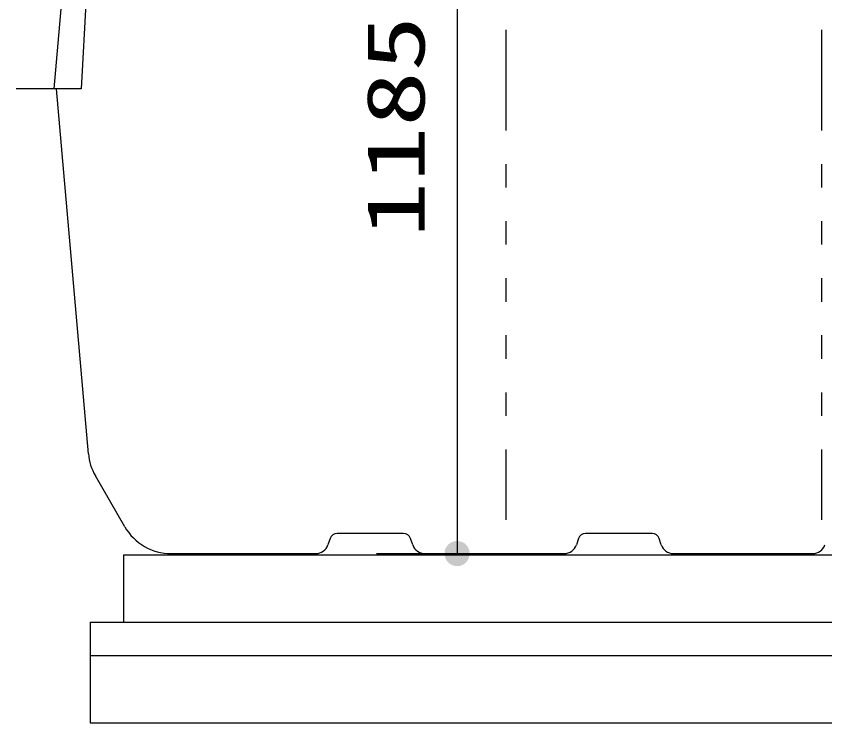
# Model space of a CAD drawing. Units: millimetres, scale not verified. Extents: x -9484 to 7834, y -6381 to 5697.
# Drawn here: x -6220 to -5016, y -3684 to -2632 of the extents above; entities that cross this region are included whole.
import ezdxf
from ezdxf.enums import TextEntityAlignment as Align

# ---------------------------------------------------------------- set-up
doc = ezdxf.new("R2010")
doc.units = ezdxf.units.MM
doc.header["$LTSCALE"] = 30
for name, color, linetype, lineweight in [('0-1_KIKI', 3, 'Continuous', 25), ('0-2_SEISAKU', 2, 'Continuous', 25), ('0-3_A-PIPE', 2, 'Continuous', 25), ('0-5_MOJI', 7, 'Continuous', 25)]:
    doc.layers.add(name, color=color, linetype=linetype, lineweight=lineweight)
doc.styles.add('ＭＳ ゴシック', font='')
doc.styles.get('ＭＳ ゴシック').set_extended_font_data('MS Gothic')

msp = doc.modelspace()

# ---------------------------------------------------------------- linework, layer by layer
at = {"layer": '0-1_KIKI'}
for p, q in [((-6085.02, -2009.05), (-6123.32, -2739.74)), ((-6112.05, -2143.1), (-6164.25, -2739.74)), ((-5490.23, -2801.74), (-5490.23, -2651.74)), ((-5020.23, -2801.74), (-5020.23, -2651.74)), ((-6123.32, -2739.74), (-6220.23, -2739.74)), ((-6112.7, -3282.99), (-6160.23, -2739.74)), ((-5490.23, -2886.74), (-5490.23, -2851.74)), ((-5020.23, -2886.74), (-5020.23, -2851.74)), ((-5490.23, -2971.74), (-5490.23, -2936.74)), ((-5020.23, -2971.74), (-5020.23, -2936.74)), ((-5490.23, -3056.74), (-5490.23, -3021.74)), ((-5020.23, -3056.74), (-5020.23, -3021.74)), ((-5490.23, -3141.74), (-5490.23, -3106.74)), ((-5020.23, -3141.74), (-5020.23, -3106.74)), ((-5490.23, -3226.74), (-5490.23, -3191.74)), ((-5020.23, -3226.74), (-5020.23, -3191.74)), ((-5490.23, -3381.74), (-5490.23, -3276.74)), ((-5020.23, -3381.74), (-5020.23, -3276.74)), ((-6058.57, -3391.74), (-6102.29, -3316.02)), ((-5643.15, -3401.85), (-5742.31, -3401.85)), ((-5273.15, -3401.85), (-5372.31, -3401.85)), ((-5752.74, -3409.36), (-5755.89, -3418.77)), ((-5629.57, -3418.77), (-5632.72, -3409.36)), ((-5382.74, -3409.36), (-5385.89, -3418.77)), ((-5259.57, -3418.77), (-5262.72, -3409.36)), ((-5989.29, -3431.74), (-5960.23, -3431.74)), ((-5960.23, -3431.74), (-5773.91, -3431.74)), ((-5611.55, -3431.74), (-5403.91, -3431.74)), ((-5241.55, -3431.74), (-5033.91, -3431.74))]:
    msp.add_line(p, q, dxfattribs=at)
for centre, radius, start, end in [((-6033.01, -3276.02), 80, 185, 210), ((-5989.29, -3351.74), 80, 210, 270), ((-5742.31, -3412.85), 11, 90, 161.49942), ((-5643.15, -3412.85), 11, 18.50058, 90), ((-5372.31, -3412.85), 11, 90, 161.49942), ((-5273.15, -3412.85), 11, 18.50058, 90), ((-5773.91, -3412.74), 19, 270, 341.49942), ((-5611.55, -3412.74), 19, 198.50058, 270), ((-5403.91, -3412.74), 19, 270, 341.49942), ((-5241.55, -3412.74), 19, 198.50058, 270), ((-5033.91, -3412.74), 19, 270, 341.49942)]:
    msp.add_arc(centre, radius, start, end, dxfattribs=at)
at = {"layer": '0-2_SEISAKU'}
for p, q in [((-6060.23, -3433.74), (-6060.23, -3533.74)), ((-6110.23, -3533.74), (-3810.23, -3533.74)), ((-6110.23, -3533.74), (-6110.23, -3683.74)), ((-6110.23, -3583.74), (-3810.23, -3583.74)), ((-6110.23, -3683.74), (-3810.23, -3683.74))]:
    msp.add_line(p, q, dxfattribs=at)
at = {"layer": '0-3_A-PIPE'}
msp.add_line((-6060.23, -3433.74), (-3860.23, -3433.74), dxfattribs=at)
at = {"layer": '0-5_MOJI', "color": 4}
for p in [(-5563.53, -2246.73), (-5683.53, -3431.74)]:
    msp.add_line(p, (-5563.53, -3431.74), dxfattribs=at)
at = {"layer": '0-5_MOJI'}
for points in [[(-5576.79, -3418.48), (-5563.53, -3431.74), (-5579.12, -3421.32)], [(-5573.95, -3416.15), (-5563.53, -3431.74), (-5576.79, -3418.48)], [(-5570.71, -3414.42), (-5563.53, -3431.74), (-5573.95, -3416.15)], [(-5567.19, -3413.35), (-5563.53, -3431.74), (-5570.71, -3414.42)], [(-5563.53, -3412.99), (-5563.53, -3431.74), (-5567.19, -3413.35)], [(-5559.88, -3413.35), (-5563.53, -3431.74), (-5563.53, -3412.99)], [(-5556.36, -3414.42), (-5563.53, -3431.74), (-5559.88, -3413.35)], [(-5553.12, -3416.15), (-5563.53, -3431.74), (-5556.36, -3414.42)], [(-5550.28, -3418.48), (-5563.53, -3431.74), (-5553.12, -3416.15)], [(-5547.94, -3421.32), (-5563.53, -3431.74), (-5550.28, -3418.48)], [(-5581.92, -3428.08), (-5563.53, -3431.74), (-5582.28, -3431.74)], [(-5582.28, -3431.74), (-5563.53, -3431.74), (-5581.92, -3435.4)], [(-5580.86, -3424.56), (-5563.53, -3431.74), (-5581.92, -3428.08)], [(-5581.92, -3435.4), (-5563.53, -3431.74), (-5580.86, -3438.91)], [(-5579.12, -3421.32), (-5563.53, -3431.74), (-5580.86, -3424.56)], [(-5580.86, -3438.91), (-5563.53, -3431.74), (-5579.12, -3442.16)], [(-5579.12, -3442.16), (-5563.53, -3431.74), (-5576.79, -3445)], [(-5576.79, -3445), (-5563.53, -3431.74), (-5573.95, -3447.33)], [(-5573.95, -3447.33), (-5563.53, -3431.74), (-5570.71, -3449.06)], [(-5570.71, -3449.06), (-5563.53, -3431.74), (-5567.19, -3450.13)], [(-5567.19, -3450.13), (-5563.53, -3431.74), (-5563.53, -3450.49)], [(-5546.21, -3424.56), (-5563.53, -3431.74), (-5547.94, -3421.32)], [(-5545.14, -3428.08), (-5563.53, -3431.74), (-5546.21, -3424.56)], [(-5544.78, -3431.74), (-5563.53, -3431.74), (-5545.14, -3428.08)], [(-5563.53, -3450.49), (-5563.53, -3431.74), (-5559.88, -3450.13)], [(-5559.88, -3450.13), (-5563.53, -3431.74), (-5556.36, -3449.06)], [(-5556.36, -3449.06), (-5563.53, -3431.74), (-5553.12, -3447.33)], [(-5553.12, -3447.33), (-5563.53, -3431.74), (-5550.28, -3445)], [(-5550.28, -3445), (-5563.53, -3431.74), (-5547.94, -3442.16)], [(-5547.94, -3442.16), (-5563.53, -3431.74), (-5546.21, -3438.91)], [(-5546.21, -3438.91), (-5563.53, -3431.74), (-5545.14, -3435.4)], [(-5545.14, -3435.4), (-5563.53, -3431.74), (-5544.78, -3431.74)]]:
    msp.add_solid(points, dxfattribs=at)

# ---------------------------------------------------------------- texts
at = {"layer": '0-5_MOJI', "color": 3, "style": 'ＭＳ ゴシック', "width": 1.4}
msp.add_text('1185', height=86.59, rotation=90, dxfattribs=at).set_placement((-5586.03, -2960.95), align=Align.BOTTOM_LEFT)

doc.saveas('drawing.dxf')
